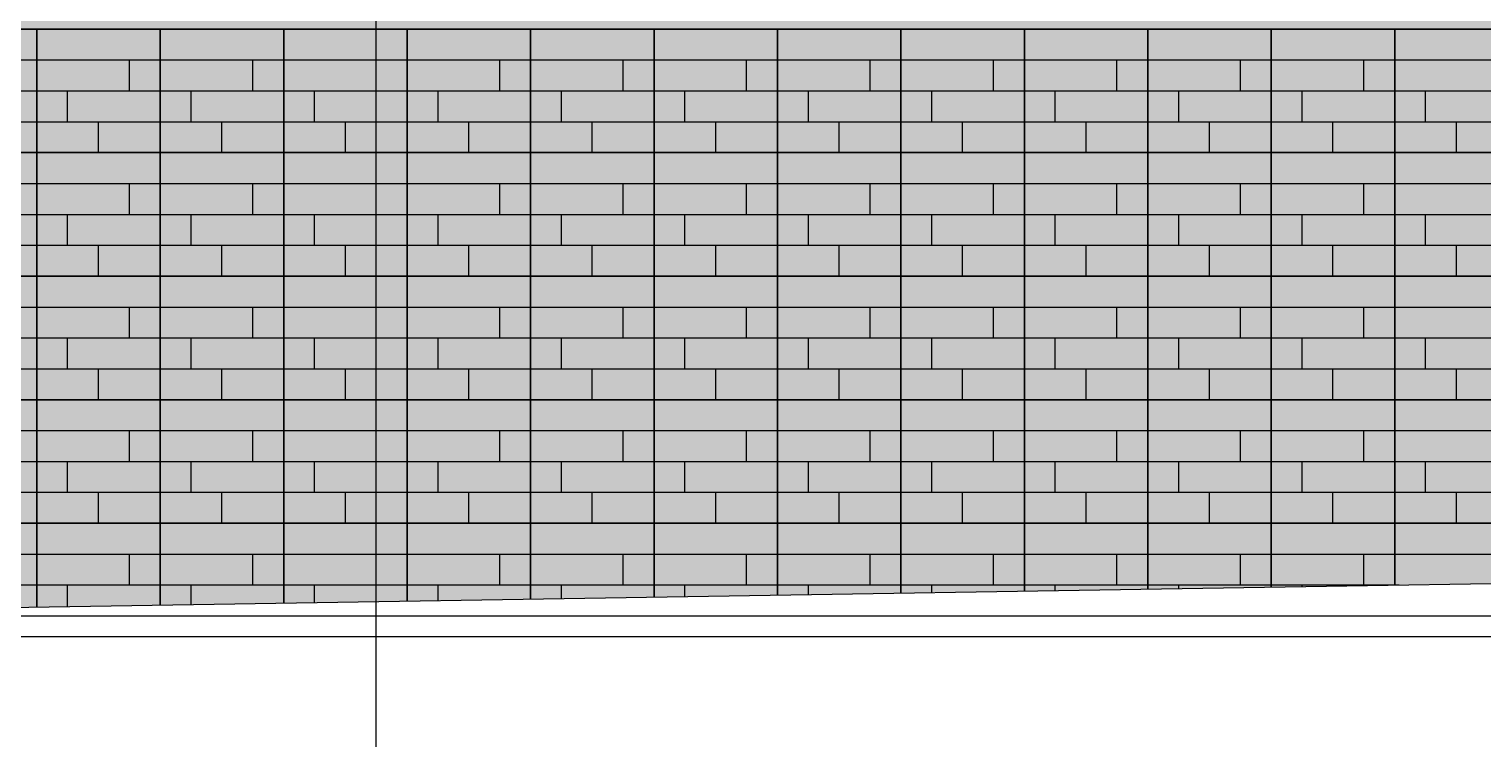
# Model space of a CAD drawing. Extents: x -430745 to 210250, y 0 to 148500.
# Drawn here: x 98520 to 112653, y 35933 to 42829 of the extents above; entities that cross this region are included whole.
import ezdxf
from ezdxf.xclip import XClip

# ---------------------------------------------------------------- set-up
doc = ezdxf.new("R2010")
doc.units = 0
doc.header["$LTSCALE"] = 250
doc.header["$MEASUREMENT"] = 0
doc.header["$XCLIPFRAME"] = 2
doc.linetypes.add('ACAD_ISO05W100', pattern=[33, 24, -3, 0, -3, 0, -3])
doc.layers.get('0').update_dxf_attribs({"linetype": 'CONTINUOUS'})
for name, color, linetype in [('A-CEN', 1, 'CONTINUOUS'), ('A-DIM', 7, 'CONTINUOUS'), ('A-ELE-253', 253, 'CONTINUOUS'), ('A-ELE-7', 7, 'CONTINUOUS'), ('A-ELE-8 해치(세로)', 8, 'CONTINUOUS'), ('A-SITE', 2, 'ACAD_ISO05W100'), ('X-좌측면도$0$A-ELE-8 해치', 8, 'CONTINUOUS')]:
    doc.layers.add(name, color=color, linetype=linetype)
doc.layers.add('NOPLOT', color=193, linetype='CONTINUOUS', plot=False)

# ---------------------------------------------------------------- blocks, each defined once
blk = doc.blocks.new('A-CEN-SOUTH2')
at = {"layer": 'A-CEN'}
for p, q in [((14070319, -438071.4), (14070319, -330738.1)), ((13988291.4, -420925.9), (14135536.5, -420925.9, 0)), ((13988291.4, -421525.9), (14135536.5, -421525.9))]:
    blk.add_line(p, q, dxfattribs=at)
blk = doc.blocks.new('*U137')
for p, q in [((18000, 900), (18000, 1200)), ((19200, 900), (19200, 1200)), ((20400, 900), (20400, 1200)), ((21600, 900), (21600, 1200)), ((22800, 900), (22800, 1200)), ((24000, 900), (24000, 1200)), ((25200, 900), (25200, 1200)), ((26400, 900), (26400, 1200)), ((27600, 900), (27600, 1200)), ((28800, 900), (28800, 1200)), ((30000, 900), (30000, 1200)), ((31200, 900), (31200, 1200)), ((18900, 600), (18900, 900)), ((20100, 600), (20100, 900)), ((21300, 600), (21300, 900)), ((22500, 600), (22500, 900)), ((23700, 600), (23700, 900)), ((24900, 600), (24900, 900)), ((26100, 600), (26100, 900)), ((27300, 600), (27300, 900)), ((28500, 600), (28500, 900)), ((29700, 600), (29700, 900)), ((30900, 600), (30900, 900)), ((18300, 300), (18300, 600)), ((19500, 300), (19500, 600)), ((20700, 300), (20700, 600)), ((21900, 300), (21900, 600)), ((23100, 300), (23100, 600)), ((24300, 300), (24300, 600)), ((25500, 300), (25500, 600)), ((26700, 300), (26700, 600)), ((27900, 300), (27900, 600)), ((29100, 300), (29100, 600)), ((30300, 300), (30300, 600)), ((31500, 300), (31500, 600)), ((18600, 0), (18600, 300)), ((19800, 0), (19800, 300)), ((21000, 0), (21000, 300)), ((22200, 0), (22200, 300)), ((23400, 0), (23400, 300)), ((24600, 0), (24600, 300)), ((25800, 0), (25800, 300)), ((27000, 0), (27000, 300)), ((28200, 0), (28200, 300)), ((29400, 0), (29400, 300)), ((30600, 0), (30600, 300)), ((31800, 0), (31800, 300))]:
    blk.add_line(p, q)
at = {"layer": 'NOPLOT'}
for p, q in [((16800, 900), (18000, 900)), ((18000, 900), (19200, 900)), ((19200, 900), (20400, 900)), ((20400, 900), (21600, 900)), ((21600, 900), (22800, 900)), ((22800, 900), (24000, 900)), ((24000, 900), (25200, 900)), ((25200, 900), (26400, 900)), ((26400, 900), (27600, 900)), ((27600, 900), (28800, 900)), ((28800, 900), (30000, 900)), ((30000, 900), (31200, 900)), ((31200, 900), (32400, 900)), ((16800, 600), (18000, 600)), ((18000, 600), (19200, 600)), ((19200, 600), (20400, 600)), ((20400, 600), (21600, 600)), ((21600, 600), (22800, 600)), ((22800, 600), (24000, 600)), ((24000, 600), (25200, 600)), ((25200, 600), (26400, 600)), ((26400, 600), (27600, 600)), ((27600, 600), (28800, 600)), ((28800, 600), (30000, 600)), ((30000, 600), (31200, 600)), ((31200, 600), (32400, 600)), ((16800, 300), (18000, 300)), ((18000, 300), (19200, 300)), ((19200, 300), (20400, 300)), ((20400, 300), (21600, 300)), ((21600, 300), (22800, 300)), ((22800, 300), (24000, 300)), ((24000, 300), (25200, 300)), ((25200, 300), (26400, 300)), ((26400, 300), (27600, 300)), ((27600, 300), (28800, 300)), ((28800, 300), (30000, 300)), ((30000, 300), (31200, 300)), ((31200, 300), (32400, 300))]:
    blk.add_line(p, q, dxfattribs=at)
for points in [[(16800, 1200), (18000, 1200), (18000, 0), (16800, 0)], [(18000, 1200), (19200, 1200), (19200, 0), (18000, 0)], [(19200, 1200), (20400, 1200), (20400, 0), (19200, 0)], [(20400, 1200), (21600, 1200), (21600, 0), (20400, 0)], [(21600, 1200), (22800, 1200), (22800, 0), (21600, 0)], [(22800, 1200), (24000, 1200), (24000, 0), (22800, 0)], [(24000, 1200), (25200, 1200), (25200, 0), (24000, 0)], [(25200, 1200), (26400, 1200), (26400, 0), (25200, 0)], [(26400, 1200), (27600, 1200), (27600, 0), (26400, 0)], [(27600, 1200), (28800, 1200), (28800, 0), (27600, 0)], [(28800, 1200), (30000, 1200), (30000, 0), (28800, 0)], [(30000, 1200), (31200, 1200), (31200, 0), (30000, 0)], [(31200, 1200), (32400, 1200), (32400, 0), (31200, 0)]]:
    blk.add_lwpolyline(points, close=True, dxfattribs=at)

msp = doc.modelspace()

# ---------------------------------------------------------------- hatches: boundary and pattern name
at = {"layer": 'A-ELE-253'}
h = msp.add_hatch(dxfattribs=at)
h.set_pattern_fill('AR-CONC', color=256, scale=3)
h.set_pattern_definition([(50, (0, 0), (546.554, -47.8173), [57.15, -628.65]), (355, (0, 0), (-105.7285, 573.17), [45.72, -502.92]), (100.451, (45.55, -4), (440.8275, 525.35), [48.57, -534.27]), (46.1842, (0, 152.4), (813.237, -126.127), [85.725, -942.975]), (96.6356, (67.8, 141.9), (712.2127, 742.2767), [72.855, -801.405]), (351.184, (0, 152.4), (712.214, 742.2754), [68.58, -754.38]), (21, (76.2, 114.3), (454.8446, -306.7966), [57.15, -628.65]), (326, (76.2, 114.3), (185.406, 552.564), [45.72, -502.92]), (71.4514, (114.1, 88.73), (640.2495, 245.7686), [48.57, -534.27]), (37.5, (0, 0), (9.2658, 253.66512), [0, -496.824, 0, -510.54, 0, -504.825]), (7.5, (0, 0), (200.459, 300.5417), [0, -291.084, 0, -485.394, 0, -192.405]), (327.5, (-169.93, 0), (406.7718, -17.18623), [0, -190.5, 0, -594.36, 0, -788.67]), (317.5, (-246.13, 0), (444.3875, 76.2795), [0, -247.65, 0, -394.716, 0, -560.07])])
h.paths.add_polyline_path([(124195.3, 53078.9), (112145.3, 53078.9), (112145.3, 46578.9), (112145.3, 46478.9), (80595.3, 46478.9), (80595.3, 36928.9), (80895.3, 36928.9), (124195.3, 37625.7)])
at = {"layer": 'X-좌측면도$0$A-ELE-8 해치'}
h = msp.add_hatch(dxfattribs=at)
h.set_pattern_fill('_USER', color=256, scale=300, pattern_type=0)
h.set_pattern_definition([(0, (80595.25, 42228.93), (0, 300), [])])
h.paths.add_polyline_path([(124195.3, 42828.9), (80595.3, 42828.9), (80595.3, 36928.9), (80895.3, 36928.9), (124145.3, 37628.1), (124145.3, 37628.1), (124195.3, 37628.1)])

# ---------------------------------------------------------------- linework, layer by layer
at = {"layer": 'A-ELE-7', "elevation": 0}
msp.add_lwpolyline([(80895.3, 36928.9), (124145.3, 37628.1), (124145.3, 36928.9)], dxfattribs=at)
at = {"layer": 'A-SITE', "linetype": 'Continuous', "elevation": 0}
msp.add_lwpolyline([(34760.2, 36828.9), (35760.2, 36828.9), (35760.2, 36928.9), (124145.3, 36928.9), (170495.3, 36928.9), (170495.3, 36928.9), (175645.3, 36928.9)], dxfattribs=at)

# ---------------------------------------------------------------- block references
at = {"layer": 'A-DIM'}
msp.add_blockref('A-CEN-SOUTH2', (-13968423.8, 458654.8), dxfattribs=at)
at = {"layer": 'A-ELE-8 해치(세로)'}
ref = msp.add_blockref('*U137', (80595.3, 41628.9), dxfattribs=at)
XClip(ref).set_block_clipping_path([(0, 0), (43599.9998531266, 1200)])
ref = msp.add_blockref('*U137', (80595.3, 40428.9), dxfattribs=at)
XClip(ref).set_block_clipping_path([(0, 0), (43599.9998531266, 1200)])
ref = msp.add_blockref('*U137', (80595.3, 39228.9), dxfattribs=at)
XClip(ref).set_block_clipping_path([(0, 0), (43599.9998531266, 1200)])
ref = msp.add_blockref('*U137', (80595.3, 38028.9), dxfattribs=at)
XClip(ref).set_block_clipping_path([(0, 0), (43599.9998531266, 1200)])
ref = msp.add_blockref('*U137', (80595.3, 36828.9), dxfattribs=at)
XClip(ref).set_block_clipping_path([(0, 1200), (0, 100.0000000117), (43550.0000197036, 799.1954152988), (43599.9998629371, 796.7816196351), (43599.9998628048, 1199.9999888474)])

doc.saveas('drawing.dxf')
